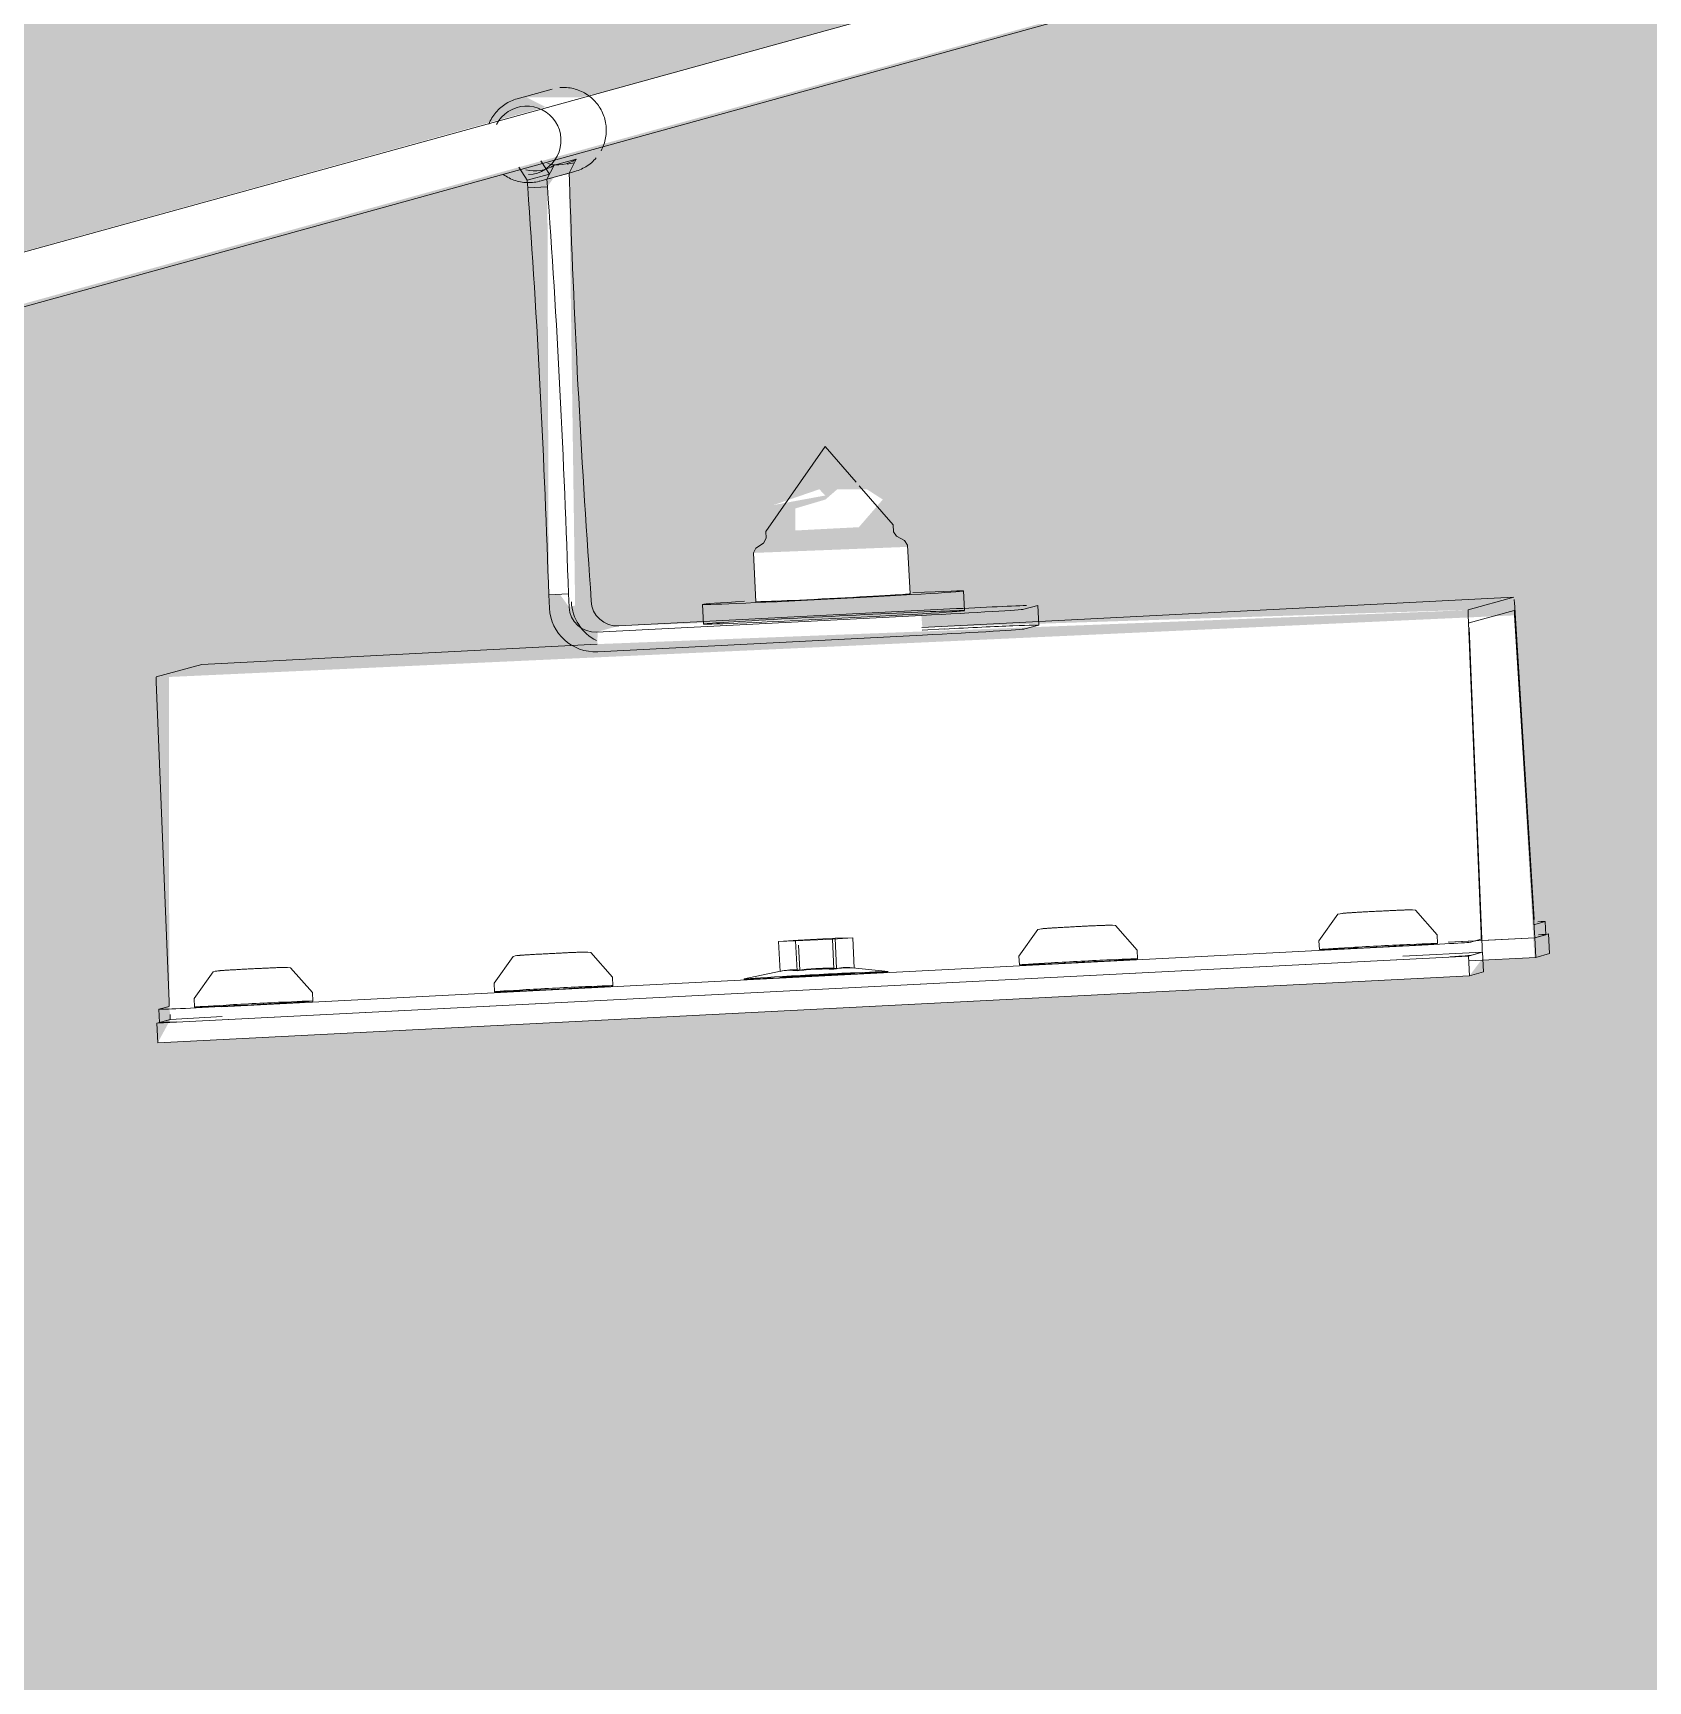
# Model space of a CAD drawing. Header units: millimetres. Extents: x 4237772 to 4686020, y -673 to 29459.
# Drawn here: x 4294661.7 to 4294907.4, y 10675.6 to 10926.2 of the extents above; entities that cross this region are included whole.
import ezdxf

# ---------------------------------------------------------------- set-up
doc = ezdxf.new("R2010")
doc.units = ezdxf.units.MM
doc.layers.add('A-ROOF-PATT', color=132, linetype='Continuous', lineweight=5)
doc.layers.add('Q-SPCQ', color=91, linetype='Continuous', lineweight=5)

# ---------------------------------------------------------------- blocks, each defined once
blk = doc.blocks.new('Static Line_Sayfa_Metal Deck_Pan Mount - Up to 15 _ pitch - Max 2 Users-1848369-SECTION - GRIDS C4-C5')
at = {"layer": 'Q-SPCQ'}
for p, q in [((4295948.37, 11248.74), (4293287.07, 10513.51)), ((4293289.2, 10505.8), (4295950.5, 11241.03)), ((4294740.68, 10917.69), (4294735.36, 10916.22)), ((4294742.08, 10917.91), (4294741.82, 10917.9)), ((4294735.61, 10905.82), (4294736.9, 10903.83)), ((4294740.25, 10904.76), (4294738.96, 10906.75)), ((4294739.89, 10903.98), (4294740.97, 10906.1)), ((4294740.97, 10906.1), (4294744.33, 10907.02)), ((4294744.33, 10907.02), (4294743.25, 10904.91)), ((4294736.9, 10903.83), (4294740.25, 10904.76)), ((4294736.9, 10903.83), (4294736.96, 10902.66)), ((4294738.82, 10903.69), (4294744.14, 10905.16)), ((4294739.89, 10903.98), (4294743.25, 10904.91)), ((4294739.95, 10902.81), (4294739.89, 10903.98)), ((4294743.25, 10904.91), (4294743.31, 10903.74)), ((4294736.96, 10902.66), (4294739.95, 10902.81)), ((4294773.16, 10850.4), (4294782.21, 10863.3)), ((4294786.9, 10857.89), (4294782.21, 10863.3)), ((4294792.54, 10851.4), (4294787.38, 10857.33)), ((4294792.59, 10850.37), (4294792.54, 10851.4)), ((4294772.84, 10848.64), (4294771.65, 10847.87)), ((4294773.21, 10849.37), (4294772.84, 10848.64)), ((4294773.16, 10850.4), (4294773.21, 10849.37)), ((4294792.59, 10850.37), (4294793.04, 10849.68)), ((4294794.29, 10849.04), (4294793.04, 10849.68)), ((4294794.74, 10848.34), (4294794.29, 10849.04)), ((4294795.13, 10840.93), (4294794.74, 10848.34)), ((4294771.28, 10847.13), (4294771.65, 10847.87)), ((4294771.28, 10847.13), (4294771.66, 10839.72)), ((4294743.15, 10840.9), (4294740.15, 10840.74)), ((4294740.15, 10840.74), (4294740.26, 10838.75)), ((4294743.25, 10838.9), (4294743.15, 10840.9)), ((4294746.5, 10841.82), (4294746.6, 10839.83)), ((4294803.4, 10838.36), (4294803.24, 10841.35)), ((4294750.8, 10836.04), (4294800.19, 10838.56)), ((4294763.54, 10839.31), (4294763.7, 10836.31)), ((4294886.96, 10840.4), (4294796.93, 10835.8)), ((4294812.43, 10838.57), (4294814.53, 10839.15)), ((4294814.7, 10836.16), (4294814.54, 10839.16)), ((4294886.96, 10840.4), (4294880.01, 10838.48)), ((4294880.17, 10836.5), (4294886.99, 10838.39)), ((4294890.06, 10791.38), (4294887.04, 10839.66)), ((4294796.84, 10837.64), (4294747.45, 10835.11)), ((4294812.59, 10835.58), (4294814.68, 10836.16)), ((4294880, 10837.72), (4294881.98, 10789.14)), ((4294882.14, 10787.16), (4294880.17, 10835.74)), ((4294887.07, 10837.65), (4294890.09, 10789.36)), ((4294747.54, 10833.27), (4294687.4, 10830.19)), ((4294747.6, 10832.11), (4294796.99, 10834.64)), ((4294800.35, 10835.57), (4294796.95, 10835.39)), ((4294680.45, 10828.27), (4294687.4, 10830.19)), ((4294682.42, 10778.94), (4294680.44, 10827.51)), ((4294891.71, 10791.07), (4294890.13, 10790.64)), ((4294891.83, 10789.08), (4294891.72, 10791.08)), ((4294778.09, 10788.24), (4294775.11, 10788.05)), ((4294775.11, 10788.05), (4294777.69, 10788.13)), ((4294775.34, 10783.5), (4294775.11, 10788.05)), ((4294777.69, 10788.13), (4294783.3, 10788.42)), ((4294777.69, 10788.13), (4294777.92, 10783.58)), ((4294783.7, 10788.53), (4294778.09, 10788.24)), ((4294783.3, 10788.42), (4294786.4, 10788.62)), ((4294783.3, 10788.42), (4294783.53, 10783.84)), ((4294786.4, 10788.62), (4294783.7, 10788.53)), ((4294783.7, 10788.53), (4294783.94, 10783.95)), ((4294786.4, 10788.62), (4294786.64, 10784.01)), ((4294857.32, 10788.13), (4294857.39, 10786.81)), ((4294875.36, 10787.74), (4294875.3, 10789.05)), ((4294890.14, 10788.61), (4294876.99, 10787.94)), ((4294877.18, 10787.96), (4294890.17, 10788.62)), ((4294881.97, 10788.38), (4294880.39, 10787.95)), ((4294892.24, 10789.19), (4294890.14, 10788.61)), ((4294890.14, 10788.61), (4294890.29, 10785.62)), ((4294890.17, 10788.62), (4294891.82, 10789.08)), ((4294892.39, 10786.2), (4294892.24, 10789.19)), ((4294680.52, 10775.63), (4294880.08, 10785.83)), ((4294690.39, 10778.13), (4294870, 10787.32)), ((4294778.13, 10787.5), (4294778.33, 10783.69)), ((4294811.68, 10785.79), (4294811.75, 10784.48)), ((4294829.72, 10785.4), (4294829.66, 10786.72)), ((4294882.17, 10786.41), (4294870.08, 10785.79)), ((4294882.17, 10786.41), (4294880.08, 10785.83)), ((4294880.08, 10785.83), (4294880.23, 10782.84)), ((4294880.12, 10785.1), (4294890.29, 10785.62)), ((4294880.5, 10785.95), (4294882.14, 10786.4)), ((4294882.33, 10783.42), (4294882.17, 10786.41)), ((4294890.29, 10785.62), (4294892.39, 10786.2)), ((4294690.5, 10776.14), (4294870.1, 10785.32)), ((4294775.39, 10783.51), (4294769.86, 10782.34)), ((4294777.97, 10782.71), (4294783.58, 10783)), ((4294783.98, 10783.11), (4294778.37, 10782.82)), ((4294783.58, 10783), (4294786.68, 10783.2)), ((4294786.68, 10783.2), (4294783.98, 10783.11)), ((4294791.79, 10783.47), (4294786.34, 10784.05)), ((4294880.23, 10782.84), (4294882.33, 10783.42)), ((4294680.67, 10772.63), (4294880.23, 10782.84)), ((4294731.86, 10781.71), (4294731.93, 10780.4)), ((4294749.9, 10781.32), (4294749.83, 10782.64)), ((4294778.37, 10782.82), (4294775.38, 10782.62)), ((4294775.38, 10782.62), (4294777.97, 10782.71)), ((4294680.84, 10777.74), (4294682.42, 10778.17)), ((4294686.22, 10779.37), (4294686.29, 10778.06)), ((4294704.26, 10778.99), (4294704.2, 10780.3)), ((4294680.52, 10775.63), (4294682.62, 10776.2)), ((4294680.67, 10772.63), (4294680.52, 10775.63)), ((4294680.83, 10777.73), (4294680.93, 10775.74)), ((4294682.58, 10776.2), (4294680.94, 10775.74)), ((4294690.47, 10776.61), (4294682.62, 10776.2))]:
    blk.add_line(p, q, dxfattribs=at)
at = {"layer": 'Q-SPCQ', "flags": 128}
for points in [[(4294735.36, 10916.22), (4294735.11, 10916.14), (4294734.86, 10916.06), (4294734.62, 10915.97), (4294734.38, 10915.86), (4294734.15, 10915.75), (4294733.92, 10915.63), (4294733.69, 10915.5), (4294733.47, 10915.35), (4294733.26, 10915.21), (4294733.05, 10915.05), (4294732.85, 10914.88), (4294732.66, 10914.71), (4294732.47, 10914.53), (4294732.29, 10914.34), (4294732.12, 10914.14), (4294731.95, 10913.94), (4294731.8, 10913.73), (4294731.65, 10913.52), (4294731.51, 10913.3), (4294731.38, 10913.07), (4294731.26, 10912.84), (4294731.15, 10912.61), (4294731.05, 10912.37)], [(4294748.11, 10908.3), (4294748.23, 10908.53), (4294748.34, 10908.77), (4294748.44, 10909.01), (4294748.54, 10909.25), (4294748.62, 10909.5), (4294748.69, 10909.75), (4294748.75, 10910), (4294748.8, 10910.26), (4294748.85, 10910.51), (4294748.88, 10910.77), (4294748.9, 10911.03), (4294748.91, 10911.29), (4294748.91, 10911.55), (4294748.9, 10911.81), (4294748.88, 10912.07), (4294748.85, 10912.32), (4294748.81, 10912.58), (4294748.75, 10912.83), (4294748.69, 10913.09), (4294748.62, 10913.34), (4294748.54, 10913.58), (4294748.45, 10913.83), (4294748.35, 10914.07), (4294748.24, 10914.3), (4294748.12, 10914.53), (4294747.99, 10914.76), (4294747.85, 10914.98), (4294747.71, 10915.19), (4294747.55, 10915.4), (4294747.39, 10915.6), (4294747.22, 10915.8), (4294747.04, 10915.99), (4294746.85, 10916.17), (4294746.66, 10916.34), (4294746.46, 10916.51), (4294746.25, 10916.66), (4294746.04, 10916.81), (4294745.82, 10916.96), (4294745.6, 10917.09), (4294745.37, 10917.21), (4294745.13, 10917.32), (4294744.9, 10917.43), (4294744.65, 10917.52), (4294744.41, 10917.61), (4294744.16, 10917.68), (4294743.91, 10917.75), (4294743.65, 10917.8), (4294743.4, 10917.85), (4294743.14, 10917.88), (4294742.88, 10917.91), (4294742.62, 10917.92), (4294742.36, 10917.92), (4294742.1, 10917.92), (4294742.08, 10917.91)], [(4294744.14, 10905.16), (4294744.39, 10905.23), (4294744.63, 10905.32), (4294744.88, 10905.41), (4294745.12, 10905.51), (4294745.35, 10905.63), (4294745.58, 10905.75), (4294745.8, 10905.88), (4294746.02, 10906.02), (4294746.24, 10906.17), (4294746.44, 10906.33), (4294746.65, 10906.49), (4294746.84, 10906.67), (4294747.03, 10906.85), (4294747.21, 10907.04), (4294747.38, 10907.23)], [(4294733.24, 10904.71), (4294733.46, 10904.56), (4294733.67, 10904.42), (4294733.9, 10904.29), (4294734.13, 10904.17), (4294734.36, 10904.05), (4294734.6, 10903.95), (4294734.84, 10903.85), (4294735.09, 10903.77), (4294735.34, 10903.69), (4294735.59, 10903.63), (4294735.84, 10903.57), (4294736.1, 10903.53), (4294736.36, 10903.49), (4294736.62, 10903.47), (4294736.88, 10903.46), (4294737.14, 10903.45), (4294737.4, 10903.46), (4294737.42, 10903.46)], [(4294737.42, 10903.46), (4294737.68, 10903.48), (4294737.94, 10903.51), (4294738.2, 10903.55), (4294738.45, 10903.6), (4294738.71, 10903.66), (4294738.82, 10903.69)], [(4294829.66, 10786.72), (4294826.37, 10790.46), (4294825.9, 10790.51), (4294825.72, 10790.52), (4294825.62, 10790.52), (4294825.53, 10790.52), (4294825.46, 10790.52), (4294825.38, 10790.52), (4294825.31, 10790.52), (4294825.23, 10790.52), (4294825.14, 10790.52), (4294825.05, 10790.51), (4294824.96, 10790.51), (4294824.85, 10790.51), (4294824.75, 10790.5), (4294824.63, 10790.5), (4294824.51, 10790.49), (4294824.38, 10790.49), (4294824.25, 10790.48), (4294824.11, 10790.48), (4294823.97, 10790.47), (4294823.82, 10790.47), (4294823.67, 10790.46), (4294823.51, 10790.45), (4294823.35, 10790.44), (4294823.18, 10790.44), (4294823.01, 10790.43), (4294822.83, 10790.42), (4294822.65, 10790.41), (4294822.47, 10790.4), (4294822.28, 10790.4), (4294822.09, 10790.39), (4294821.9, 10790.38), (4294821.71, 10790.37), (4294821.51, 10790.36), (4294821.31, 10790.35), (4294821.12, 10790.34), (4294820.92, 10790.33), (4294820.72, 10790.32), (4294820.51, 10790.31), (4294820.31, 10790.3), (4294820.11, 10790.29), (4294819.91, 10790.28), (4294819.71, 10790.27), (4294819.52, 10790.25), (4294819.32, 10790.24), (4294819.12, 10790.23), (4294818.93, 10790.22), (4294818.74, 10790.21), (4294818.55, 10790.2), (4294818.37, 10790.19), (4294818.19, 10790.18), (4294818.01, 10790.17), (4294817.83, 10790.16), (4294817.66, 10790.15), (4294817.5, 10790.14), (4294817.34, 10790.13), (4294817.18, 10790.12), (4294817.03, 10790.11), (4294816.88, 10790.11), (4294816.74, 10790.1), (4294816.61, 10790.09), (4294816.48, 10790.08), (4294816.36, 10790.07), (4294816.24, 10790.07), (4294816.13, 10790.06), (4294816.02, 10790.05), (4294815.92, 10790.04), (4294815.83, 10790.04), (4294815.74, 10790.03), (4294815.66, 10790.02), (4294815.58, 10790.02), (4294815.51, 10790.01), (4294815.43, 10790), (4294815.35, 10790), (4294815.26, 10789.99), (4294815.13, 10789.97), (4294814.88, 10789.93), (4294814.62, 10789.86)], [(4294857.32, 10788.13), (4294860.21, 10792.18), (4294860.26, 10792.2)], [(4294875.3, 10789.05), (4294872.01, 10792.79), (4294871.54, 10792.85), (4294871.36, 10792.86), (4294871.26, 10792.86), (4294871.17, 10792.86), (4294871.1, 10792.86), (4294871.02, 10792.86), (4294870.95, 10792.85), (4294870.87, 10792.85), (4294870.78, 10792.85), (4294870.69, 10792.85), (4294870.59, 10792.84), (4294870.49, 10792.84), (4294870.38, 10792.84), (4294870.27, 10792.83), (4294870.15, 10792.83), (4294870.02, 10792.82), (4294869.89, 10792.82), (4294869.75, 10792.81), (4294869.61, 10792.81), (4294869.46, 10792.8), (4294869.31, 10792.79), (4294869.15, 10792.79), (4294868.99, 10792.78), (4294868.82, 10792.77), (4294868.65, 10792.76), (4294868.47, 10792.76), (4294868.29, 10792.75), (4294868.11, 10792.74), (4294867.92, 10792.73), (4294867.73, 10792.72), (4294867.54, 10792.71), (4294867.35, 10792.7), (4294867.15, 10792.69), (4294866.95, 10792.68), (4294866.75, 10792.67), (4294866.55, 10792.66), (4294866.35, 10792.65), (4294866.15, 10792.64), (4294865.95, 10792.63), (4294865.75, 10792.62), (4294865.55, 10792.61), (4294865.35, 10792.6), (4294865.15, 10792.59), (4294864.96, 10792.58), (4294864.76, 10792.57), (4294864.57, 10792.56), (4294864.38, 10792.55), (4294864.19, 10792.54), (4294864.01, 10792.53), (4294863.83, 10792.52), (4294863.65, 10792.51), (4294863.47, 10792.5), (4294863.3, 10792.49), (4294863.14, 10792.48), (4294862.98, 10792.47), (4294862.82, 10792.46), (4294862.67, 10792.45), (4294862.52, 10792.44), (4294862.38, 10792.43), (4294862.25, 10792.42), (4294862.12, 10792.42), (4294861.99, 10792.41), (4294861.88, 10792.4), (4294861.76, 10792.39), (4294861.66, 10792.39), (4294861.56, 10792.38), (4294861.47, 10792.37), (4294861.38, 10792.36), (4294861.3, 10792.36), (4294861.22, 10792.35), (4294861.14, 10792.35), (4294861.07, 10792.34), (4294860.99, 10792.33), (4294860.9, 10792.32), (4294860.77, 10792.31), (4294860.52, 10792.26), (4294860.26, 10792.2)], [(4294811.68, 10785.79), (4294814.57, 10789.85), (4294814.62, 10789.86)], [(4294731.86, 10781.71), (4294734.75, 10785.77), (4294734.8, 10785.78)], [(4294749.83, 10782.64), (4294746.54, 10786.37), (4294746.08, 10786.43), (4294745.9, 10786.44), (4294745.79, 10786.44), (4294745.71, 10786.44), (4294745.64, 10786.44), (4294745.56, 10786.44), (4294745.49, 10786.44), (4294745.4, 10786.44), (4294745.32, 10786.43), (4294745.23, 10786.43), (4294745.13, 10786.43), (4294745.03, 10786.42), (4294744.92, 10786.42), (4294744.81, 10786.42), (4294744.69, 10786.41), (4294744.56, 10786.41), (4294744.43, 10786.4), (4294744.29, 10786.39), (4294744.15, 10786.39), (4294744, 10786.38), (4294743.85, 10786.38), (4294743.69, 10786.37), (4294743.52, 10786.36), (4294743.36, 10786.35), (4294743.18, 10786.35), (4294743.01, 10786.34), (4294742.83, 10786.33), (4294742.64, 10786.32), (4294742.46, 10786.31), (4294742.27, 10786.3), (4294742.08, 10786.29), (4294741.88, 10786.28), (4294741.69, 10786.27), (4294741.49, 10786.26), (4294741.29, 10786.25), (4294741.09, 10786.24), (4294740.89, 10786.23), (4294740.69, 10786.22), (4294740.49, 10786.21), (4294740.29, 10786.2), (4294740.09, 10786.19), (4294739.89, 10786.18), (4294739.69, 10786.17), (4294739.5, 10786.16), (4294739.3, 10786.15), (4294739.11, 10786.14), (4294738.92, 10786.13), (4294738.73, 10786.12), (4294738.54, 10786.11), (4294738.36, 10786.1), (4294738.19, 10786.09), (4294738.01, 10786.08), (4294737.84, 10786.07), (4294737.68, 10786.06), (4294737.51, 10786.05), (4294737.36, 10786.04), (4294737.21, 10786.03), (4294737.06, 10786.02), (4294736.92, 10786.01), (4294736.78, 10786.01), (4294736.66, 10786), (4294736.53, 10785.99), (4294736.41, 10785.98), (4294736.3, 10785.97), (4294736.2, 10785.97), (4294736.1, 10785.96), (4294736, 10785.95), (4294735.92, 10785.95), (4294735.83, 10785.94), (4294735.76, 10785.93), (4294735.68, 10785.93), (4294735.61, 10785.92), (4294735.53, 10785.91), (4294735.44, 10785.9), (4294735.31, 10785.89), (4294735.06, 10785.84), (4294734.8, 10785.78)], [(4294686.22, 10779.37), (4294689.11, 10783.43), (4294689.16, 10783.45)], [(4294704.2, 10780.3), (4294700.9, 10784.04), (4294700.44, 10784.1), (4294700.26, 10784.1), (4294700.16, 10784.11), (4294700.07, 10784.11), (4294700, 10784.11), (4294699.92, 10784.1), (4294699.85, 10784.1), (4294699.77, 10784.1), (4294699.68, 10784.1), (4294699.59, 10784.1), (4294699.49, 10784.09), (4294699.39, 10784.09), (4294699.28, 10784.09), (4294699.17, 10784.08), (4294699.05, 10784.08), (4294698.92, 10784.07), (4294698.79, 10784.07), (4294698.65, 10784.06), (4294698.51, 10784.05), (4294698.36, 10784.05), (4294698.21, 10784.04), (4294698.05, 10784.03), (4294697.88, 10784.03), (4294697.72, 10784.02), (4294697.54, 10784.01), (4294697.37, 10784), (4294697.19, 10784), (4294697.01, 10783.99), (4294696.82, 10783.98), (4294696.63, 10783.97), (4294696.44, 10783.96), (4294696.25, 10783.95), (4294696.05, 10783.94), (4294695.85, 10783.93), (4294695.65, 10783.92), (4294695.45, 10783.91), (4294695.25, 10783.9), (4294695.05, 10783.89), (4294694.85, 10783.88), (4294694.65, 10783.87), (4294694.45, 10783.86), (4294694.25, 10783.85), (4294694.05, 10783.84), (4294693.86, 10783.83), (4294693.66, 10783.82), (4294693.47, 10783.81), (4294693.28, 10783.8), (4294693.09, 10783.79), (4294692.91, 10783.77), (4294692.72, 10783.76), (4294692.55, 10783.75), (4294692.37, 10783.74), (4294692.2, 10783.73), (4294692.04, 10783.73), (4294691.88, 10783.72), (4294691.72, 10783.71), (4294691.57, 10783.7), (4294691.42, 10783.69), (4294691.28, 10783.68), (4294691.15, 10783.67), (4294691.02, 10783.66), (4294690.89, 10783.66), (4294690.78, 10783.65), (4294690.66, 10783.64), (4294690.56, 10783.63), (4294690.46, 10783.63), (4294690.37, 10783.62), (4294690.28, 10783.61), (4294690.2, 10783.61), (4294690.12, 10783.6), (4294690.04, 10783.59), (4294689.97, 10783.59), (4294689.89, 10783.58), (4294689.8, 10783.57), (4294689.67, 10783.55), (4294689.42, 10783.51), (4294689.16, 10783.45)]]:
    blk.add_lwpolyline(points, dxfattribs=at)
at = {"layer": 'Q-SPCQ'}
for centre, major_axis, ratio, start_param, end_param in [((4294736.81, 10909.88), (-1.39, 5.03), 0.999054, 6.064948, 7.101546), ((4294736.81, 10909.88), (-1.39, 5.03), 0.999054, 2.923355, 6.064948), ((4294738.05, 10910.56), (-1.42, 5.14), 0.999054, 2.606455, 3.451522), ((4294741.41, 10911.49), (-1.42, 5.14), 0.999054, 2.606455, 3.451522), ((4294742.68, 10911.5), (-1.39, 5.03), 0.999054, 2.923355, 3.141593), ((4294747.54, 10873.51), (-3.58, 69.91), 0.042464, 1.121439, 2.039005), ((4294735.93, 10870.97), (-3.58, 69.91), 0.042464, 4.263032, 5.180598), ((4294738.92, 10871.13), (-3.58, 69.91), 0.042464, 4.263032, 5.180598), ((4294783.39, 10840.33), (19.85, 1.02), 0.009417, 3.099114, 6.240706), ((4294783.39, 10840.33), (11.73, 0.6), 0.009417, 3.099114, 6.240706), ((4294783.39, 10840.33), (19.85, 1.02), 0.009417, 6.240706, 7.195383), ((4294747.24, 10839.1), (-1.86, 6.75), 0.999054, 1.352559, 2.923355), ((4294747.24, 10839.1), (-1.07, 3.86), 0.999054, 1.352559, 2.923355), ((4294750.59, 10840.03), (-1.86, 6.75), 0.999054, 1.352559, 2.399756), ((4294750.59, 10840.03), (-1.07, 3.86), 0.999054, 1.352559, 2.923355), ((4294783.55, 10837.33), (19.85, 1.02), 0.009417, 3.099114, 6.240706), ((4294783.39, 10840.33), (19.85, 1.02), 0.009417, 2.313715, 3.099114), ((4294783.55, 10837.33), (19.85, 1.02), 0.009417, 6.240706, 9.382299), ((4294797.47, 10837.81), (14.98, 0.77), 0.009417, 4.66991, 6.240706), ((4294799.56, 10838.39), (14.98, 0.77), 0.009417, 0.48112, 1.528317), ((4294880.06, 10837.48), (-0.051, 0.999), 0.042464, 0.009426, 1.328063), ((4294887.05, 10837.39), (-0.051, 0.999), 0.042464, 4.973974, 6.283185), ((4294887.01, 10839.4), (-0.051, 0.999), 0.042464, 4.973974, 5.41352), ((4294799.72, 10835.39), (14.98, 0.77), 0.009417, 6.240706, 7.811503), ((4294880.22, 10835.5), (-0.051, 0.999), 0.042464, 0.009426, 0.229199), ((4294797.62, 10834.81), (14.98, 0.77), 0.009417, 4.66991, 6.240706), ((4294680.5, 10827.27), (-0.051, 0.999), 0.042464, 0.229199, 1.328063), ((4294890.08, 10791.64), (-0.051, 0.999), 0.042464, 2.931246, 3.141593), ((4294881.74, 10790.56), (9.99, 0.51), 0.009417, 6.240706, 6.764305), ((4294881.92, 10789.38), (-0.051, 0.999), 0.042464, 3.370791, 4.469655), ((4294890.12, 10789.62), (-0.051, 0.999), 0.042464, 1.832382, 2.931246), ((4294881.84, 10788.57), (9.99, 0.51), 0.009417, 6.240706, 6.764305), ((4294866.38, 10787.28), (8.99, 0.46), 0.009417, 3.099114, 6.240706), ((4294866.38, 10787.28), (8.99, 0.46), 0.009417, 6.240706, 9.382299), ((4294870.42, 10787.44), (9.99, 0.51), 0.009417, 4.66991, 6.240706), ((4294870.52, 10785.44), (9.99, 0.51), 0.009417, 5.455308, 6.240706), ((4294882.09, 10787.4), (-0.051, 0.999), 0.042464, 3.151019, 4.469655), ((4294780.82, 10782.9), (10.99, 0.57), 0.009417, 3.099114, 6.240706), ((4294780.82, 10782.9), (10.99, 0.57), 0.009417, 6.240706, 9.382299), ((4294820.74, 10784.94), (8.99, 0.46), 0.009417, 3.099114, 6.240706), ((4294820.74, 10784.94), (8.99, 0.46), 0.009417, 6.240706, 9.382299), ((4294740.91, 10780.86), (8.99, 0.46), 0.009417, 3.099114, 6.240706), ((4294740.91, 10780.86), (8.99, 0.46), 0.009417, 6.240706, 9.382299), ((4294690.81, 10778.25), (9.99, 0.51), 0.009417, 3.099114, 4.66991), ((4294682.36, 10779.17), (-0.051, 0.999), 0.042464, 3.370791, 4.469655), ((4294695.27, 10778.52), (8.99, 0.46), 0.009417, 3.099114, 6.240706), ((4294695.27, 10778.52), (8.99, 0.46), 0.009417, 6.240706, 9.382299), ((4294690.92, 10776.25), (9.99, 0.51), 0.009417, 3.099114, 3.884512), ((4294682.53, 10777.19), (-0.051, 0.999), 0.042464, 3.151019, 4.469655)]:
    blk.add_ellipse(centre, major_axis=major_axis, ratio=ratio, start_param=start_param, end_param=end_param, dxfattribs=at)
for points in [[(4294775.34, 10783.5), (4294775.83, 10783.61), (4294776.83, 10783.75), (4294777.83, 10783.74), (4294778.33, 10783.69)], [(4294777.92, 10783.58), (4294777.49, 10783.64), (4294776.62, 10783.7), (4294775.77, 10783.59), (4294775.34, 10783.5)], [(4294783.53, 10783.84), (4294782.59, 10783.87), (4294780.72, 10783.87), (4294778.85, 10783.7), (4294777.92, 10783.58)], [(4294778.33, 10783.69), (4294779.26, 10783.81), (4294781.13, 10783.98), (4294783, 10783.99), (4294783.94, 10783.95)], [(4294786.64, 10784.01), (4294786.12, 10784.06), (4294785.08, 10784.08), (4294784.05, 10783.94), (4294783.53, 10783.84)], [(4294783.94, 10783.95), (4294784.38, 10784.04), (4294785.28, 10784.14), (4294786.18, 10784.08), (4294786.64, 10784.01)]]:
    blk.add_open_spline(points, degree=3, dxfattribs=at)

msp = doc.modelspace()

# ---------------------------------------------------------------- hatches: boundary and pattern name
at = {"layer": 'A-ROOF-PATT'}
h = msp.add_hatch(dxfattribs=at)
h.set_pattern_fill('FP_9', color=256, style=0, pattern_type=2)
h.set_pattern_definition([(3.05, (11919.841, -226018.123), (-59.9198678984, -0.0001809275), [])])
h.paths.add_polyline_path([(4278255.68, 9462.05), (4304897.93, 10866.67), (4309082.25, 11183.02), (4312463.32, 11362.94), (4312463.32, 11371.18), (4307185.57, 11099.1), (4306080.21, 11191.54), (4305617.63, 11216.95), (4305509.43, 11211.19), (4305509.43, 11207.58), (4305370.15, 11202.35), (4305322.96, 11202.56), (4305322.96, 11253.77), (4305239.45, 11237.89), (4305233.47, 11233.29), (4305214.31, 11227.35), (4305195.68, 11226.59), (4305108.64, 11228.29), (4305090.65, 11237.89), (4305085.9, 11241.77), (4305077.26, 11254.33), (4305070.89, 11267.69), (4304908.71, 11237.89), (4304902.73, 11233.29), (4304883.58, 11227.35), (4304864.94, 11226.59), (4304777.9, 11228.29), (4304759.91, 11237.89), (4304755.16, 11241.77), (4304747.5, 11251.97), (4304741.64, 11271.56), (4304742.07, 11284.9), (4304743.01, 11290.33), (4304747.65, 11301.59), (4304755.57, 11311.94), (4304766.15, 11320), (4304777.9, 11324.88), (4304790.79, 11326.59), (4304842.4, 11328.79), (4305029.77, 11361.95), (4305029.77, 11503.7), (4300245.6, 11502.07), (4296195.35, 11286.53), (4296200.11, 11243.19), (4296189.61, 11242.7), (4296187.08, 11286.09), (4293584.51, 11149.87), (4293563.14, 11149.13), (4293330.85, 11136.75), (4278258.28, 9462.34)])
h.paths.add_polyline_path([(4292935.79, 10300.91), (4292935.63, 10306.94), (4292958.77, 10313.3), (4292980.53, 10316.43), (4292996.51, 10360.76), (4293017.04, 10366.43), (4293161.46, 10373.82), (4293182.23, 10324.73), (4293225.03, 10326.92), (4293225.03, 10323.88), (4293219.79, 10321.44), (4293219.89, 10319.42), (4293202.08, 10316.74), (4293202.2, 10314.53), (4293157.3, 10312.24), (4293155.83, 10318.34), (4293136.37, 10364.32), (4293017.33, 10357.15), (4293001.43, 10311.97), (4292998.28, 10310.11), (4292996.14, 10307.98), (4292980.57, 10305.41), (4292980.53, 10303.19), (4292978.28, 10303.08)])
h.paths.add_polyline_path([(4293052.75, 10369.96), (4293066.43, 10374.31), (4293066.01, 10382.53), (4293086.92, 10383.11), (4293087.47, 10372.59), (4293066.01, 10370.78)])
h.paths.add_polyline_path([(4293428.42, 10437.46), (4293295.97, 10432.25), (4293296.03, 10434.13), (4293299.23, 10435.01), (4293345.27, 10436.61), (4293345.42, 10434.78), (4293428.43, 10437.46)])
h.paths.add_polyline_path([(4293229.11, 10371.61), (4293231.05, 10375.18), (4293230.86, 10377.44), (4293230.82, 10427.25), (4293435.5, 10436.63), (4293438.52, 10384.58), (4293430.42, 10384.17), (4293428.66, 10381.82), (4293243.98, 10372.37)])
h.paths.add_polyline_path([(4293048.99, 10392.78), (4293044, 10392.53), (4293045.59, 10439.9), (4293050.62, 10439.38), (4293050.58, 10413.73), (4293049.99, 10405.88)])
h.paths.add_polyline_path([(4293049.6, 10372.8), (4293050.58, 10407.95), (4293052.73, 10406.06), (4293053.28, 10373.82), (4293052.75, 10373.67)])
h.paths.add_polyline_path([(4293065.61, 10384.68), (4293070.9, 10390.47), (4293080.55, 10392.1), (4293084.84, 10390.85), (4293084.84, 10386.22), (4293068.39, 10384.81)])
h.paths.add_polyline_path([(4293291.68, 10437.88), (4293289.37, 10439.76), (4293288.58, 10439.72), (4293288.38, 10501.79), (4293290.31, 10503.51), (4293291.68, 10503.89), (4293292.6, 10438.13)])
h.paths.add_polyline_path([(4293670.35, 10504.3), (4293537.9, 10499.09), (4293537.96, 10500.97), (4293541.16, 10501.85), (4293587.2, 10503.45), (4293587.35, 10501.61), (4293670.36, 10504.3)])
h.paths.add_polyline_path([(4293471.03, 10438.44), (4293472.98, 10442.02), (4293472.79, 10444.28), (4293472.74, 10494.09), (4293677.43, 10503.46), (4293680.45, 10451.42), (4293672.35, 10451.01), (4293670.59, 10448.65), (4293491.46, 10439.49)])
h.paths.add_polyline_path([(4293320.1, 10438.71), (4293319.72, 10446.12), (4293343.2, 10446.58), (4293343.55, 10439.91), (4293322.8, 10438.78)])
h.paths.add_polyline_path([(4293322.75, 10453.38), (4293329.75, 10455.8), (4293330.52, 10454.83), (4293322.8, 10453.39)])
h.paths.add_polyline_path([(4293326.09, 10449.53), (4293326.09, 10452.87), (4293330.68, 10454.24), (4293332.49, 10455.8), (4293336.98, 10455.8), (4293339.4, 10454.24), (4293335.77, 10450.03), (4293330.65, 10449.76)])
h.paths.add_polyline_path([(4293533.61, 10504.71), (4293532.96, 10506.68), (4293530.43, 10508.82), (4293530.31, 10568.63), (4293531.32, 10570.09), (4293533.61, 10570.72), (4293534.53, 10504.97)])
h.paths.add_polyline_path([(4293912.28, 10571.13), (4293908.06, 10570.92), (4293779.83, 10565.92), (4293779.89, 10567.8), (4293783.09, 10568.69), (4293829.12, 10570.29), (4293829.28, 10568.45), (4293912.29, 10571.13)])
h.paths.add_polyline_path([(4293712.96, 10505.28), (4293714.9, 10508.86), (4293714.72, 10511.11), (4293714.67, 10560.93), (4293919.36, 10570.3), (4293922.38, 10518.26), (4293738.93, 10506.61)])
h.paths.add_polyline_path([(4293562.03, 10505.54), (4293561.65, 10512.95), (4293585.21, 10511.83), (4293585.48, 10506.74), (4293564.73, 10505.61)])
h.paths.add_polyline_path([(4293287.3, 10505.74), (4293284.33, 10506.97), (4293280.79, 10507.64), (4293280.6, 10511.23), (4293286.91, 10514.54), (4293287.93, 10516.18), (4293293.38, 10515.42), (4293296.29, 10516.05), (4293527.46, 10582.08), (4293527.11, 10582.26), (4293535.3, 10582.26), (4293538.22, 10582.89), (4293771.95, 10647.61), (4293769.04, 10649.1), (4293777.23, 10649.1), (4293780.48, 10649.82), (4294013.88, 10714.44), (4294010.97, 10715.93), (4294019.16, 10715.93), (4294022.41, 10716.66), (4294255.81, 10781.28), (4294252.9, 10782.77), (4294261.09, 10782.77), (4294264.33, 10783.49), (4294497.74, 10848.12), (4294494.83, 10849.61), (4294503.02, 10849.61), (4294506.26, 10850.33), (4294739.67, 10914.96), (4294736.76, 10916.44), (4294744.94, 10916.44), (4294748.19, 10917.17), (4294981.6, 10981.79), (4294978.68, 10983.28), (4294986.87, 10983.28), (4294990.12, 10984), (4295220.82, 11050.01), (4295223.77, 11050.99), (4295228.8, 11050.12), (4295232.05, 11050.84), (4295462.74, 11116.85), (4295465.68, 11117.82), (4295470.73, 11116.96), (4295473.64, 11117.58), (4295704.67, 11183.69), (4295707.61, 11184.66), (4295712.66, 11183.79), (4295715.57, 11184.42), (4295949.22, 11249.18), (4295949.22, 11251.41), (4295954.58, 11250.63), (4295957.6, 11247.06), (4295957.83, 11242.65), (4293291.22, 10507.7), (4293288.97, 10510.45), (4293287.34, 10505.85)])
h.paths.add_polyline_path([(4293564.68, 10520.22), (4293571.68, 10522.64), (4293572.58, 10521.69), (4293569.26, 10521.07)])
h.paths.add_polyline_path([(4293568.01, 10516.37), (4293568.01, 10519.71), (4293572.61, 10521.07), (4293574.41, 10522.64), (4293578.91, 10522.64), (4293581.33, 10521.07), (4293577.69, 10516.86), (4293572.58, 10516.6)])
h.paths.add_polyline_path([(4293775.54, 10571.55), (4293774.88, 10573.52), (4293772.44, 10573.4), (4293772.76, 10627.76), (4293774.26, 10637.21), (4293775.55, 10637.21), (4293776.46, 10571.81)])
h.paths.add_polyline_path([(4294154.21, 10637.97), (4294021.76, 10632.76), (4294021.82, 10634.64), (4294025.02, 10635.52), (4294071.05, 10637.12), (4294071.21, 10635.29), (4294154.21, 10637.97)])
h.paths.add_polyline_path([(4293954.89, 10572.12), (4293956.83, 10575.69), (4293956.64, 10577.95), (4293956.6, 10627.76), (4294161.29, 10637.14), (4294164.31, 10585.1), (4294156.2, 10584.68), (4294154.45, 10582.33), (4293986.4, 10573.73)])
h.paths.add_polyline_path([(4293803.96, 10572.38), (4293803.57, 10579.79), (4293827.06, 10580.25), (4293827.4, 10573.58), (4293806.66, 10572.45)])
h.paths.add_polyline_path([(4293806.61, 10587.06), (4293813.61, 10589.48), (4293814.51, 10588.53), (4293811.19, 10587.91)])
h.paths.add_polyline_path([(4293809.94, 10583.2), (4293809.94, 10586.55), (4293814.53, 10587.91), (4293816.34, 10589.48), (4293820.84, 10589.48), (4293823.26, 10587.91), (4293819.62, 10583.7), (4293814.51, 10583.44)])
h.paths.add_polyline_path([(4294017.46, 10638.39), (4294016.81, 10640.36), (4294014.37, 10640.23), (4294014.17, 10702.3), (4294015.17, 10703.77), (4294017.46, 10704.4), (4294018.39, 10638.64)])
h.paths.add_polyline_path([(4294396.13, 10704.81), (4294263.68, 10699.6), (4294263.74, 10701.48), (4294266.94, 10702.36), (4294313.06, 10702.44), (4294313.13, 10702.13), (4294396.14, 10704.81)])
h.paths.add_polyline_path([(4294196.82, 10638.96), (4294198.76, 10642.53), (4294198.57, 10644.79), (4294198.53, 10694.6), (4294403.22, 10703.97), (4294406.24, 10651.93), (4294233.87, 10640.85)])
h.paths.add_polyline_path([(4294045.88, 10639.22), (4294045.5, 10646.63), (4294068.99, 10647.09), (4294069.33, 10640.42), (4294048.59, 10639.29)])
h.paths.add_polyline_path([(4294048.53, 10653.89), (4294055.54, 10656.31), (4294056.44, 10655.36), (4294053.12, 10654.75)])
h.paths.add_polyline_path([(4294051.87, 10650.04), (4294051.87, 10653.39), (4294056.46, 10654.75), (4294058.27, 10656.31), (4294062.76, 10656.31), (4294065.19, 10654.75), (4294061.55, 10650.54), (4294056.44, 10650.28)])
h.paths.add_polyline_path([(4294259.39, 10705.23), (4294258, 10707.16), (4294256.3, 10707.07), (4294256.1, 10769.14), (4294257.1, 10770.6), (4294259.39, 10771.23), (4294260.31, 10705.48)])
h.paths.add_polyline_path([(4294638.06, 10771.64), (4294505.61, 10766.43), (4294505.67, 10768.31), (4294508.87, 10769.2), (4294554.91, 10770.8), (4294555.06, 10768.96), (4294638.07, 10771.64)])
h.paths.add_polyline_path([(4294438.75, 10705.79), (4294440.69, 10709.37), (4294440.5, 10711.62), (4294440.46, 10761.44), (4294645.14, 10770.81), (4294648.17, 10718.77), (4294481.35, 10707.97)])
h.paths.add_polyline_path([(4294287.81, 10706.06), (4294287.43, 10713.46), (4294310.89, 10714.39), (4294311.26, 10707.25), (4294290.52, 10706.13)])
h.paths.add_polyline_path([(4294290.46, 10720.73), (4294297.46, 10723.15), (4294298.37, 10722.2), (4294295.05, 10721.58)])
h.paths.add_polyline_path([(4294293.8, 10716.88), (4294293.8, 10720.22), (4294298.39, 10721.58), (4294300.2, 10723.15), (4294304.69, 10723.15), (4294307.11, 10721.58), (4294303.48, 10717.37), (4294298.37, 10717.11)])
h.paths.add_polyline_path([(4294501.32, 10772.06), (4294499.93, 10773.99), (4294498.22, 10773.91), (4294498.59, 10827.51), (4294500.05, 10837.72), (4294501.33, 10837.72), (4294502.24, 10772.32)])
h.paths.add_polyline_path([(4294880, 10838.48), (4294875.77, 10838.26), (4294747.54, 10833.27), (4294747.6, 10835.15), (4294750.8, 10836.04), (4294796.84, 10837.64), (4294796.99, 10835.8), (4294880, 10838.48)])
h.paths.add_polyline_path([(4294680.67, 10772.63), (4294682.62, 10776.2), (4294682.43, 10778.46), (4294682.39, 10828.27), (4294887.07, 10837.65), (4294890.09, 10785.61), (4294881.99, 10785.19), (4294880.23, 10782.84), (4294728.82, 10775.09)])
h.paths.add_polyline_path([(4294529.74, 10772.89), (4294529.36, 10780.3), (4294552.84, 10780.76), (4294553.19, 10774.09), (4294532.44, 10772.96)])
h.paths.add_polyline_path([(4294532.39, 10787.57), (4294539.39, 10789.99), (4294540.16, 10789.01), (4294532.44, 10787.58)])
h.paths.add_polyline_path([(4294535.73, 10783.72), (4294535.73, 10787.06), (4294540.32, 10788.42), (4294542.13, 10789.99), (4294546.62, 10789.99), (4294549.04, 10788.42), (4294545.41, 10784.21), (4294540.3, 10783.95)])
h.paths.add_polyline_path([(4294743.25, 10838.9), (4294741.85, 10840.83), (4294740.15, 10840.74), (4294739.95, 10902.81), (4294740.96, 10904.28), (4294743.25, 10904.91), (4294744.17, 10839.15)])
h.paths.add_polyline_path([(4295121.92, 10905.32), (4294989.47, 10900.11), (4294989.53, 10901.99), (4294992.73, 10902.87), (4295038.76, 10904.47), (4295038.92, 10902.64), (4295121.92, 10905.32)])
h.paths.add_polyline_path([(4294922.6, 10839.47), (4294924.54, 10843.04), (4294924.36, 10845.3), (4294924.31, 10895.11), (4295129, 10904.48), (4295132.02, 10852.44), (4294976.29, 10842.21)])
h.paths.add_polyline_path([(4294771.67, 10839.73), (4294771.29, 10847.14), (4294794.75, 10848.06), (4294795.12, 10840.93), (4294774.37, 10839.8)])
h.paths.add_polyline_path([(4294774.32, 10854.41), (4294781.32, 10856.82), (4294782.22, 10855.87), (4294778.9, 10855.26)])
h.paths.add_polyline_path([(4294777.66, 10850.55), (4294777.66, 10853.9), (4294782.25, 10855.26), (4294784.05, 10856.82), (4294788.55, 10856.82), (4294790.97, 10855.26), (4294787.33, 10851.05), (4294782.22, 10850.79)])
h.paths.add_polyline_path([(4294985.18, 10905.74), (4294983.78, 10907.67), (4294982.08, 10907.58), (4294981.88, 10969.65), (4294982.89, 10971.11), (4294985.18, 10971.75), (4294986.1, 10905.99)])
h.paths.add_polyline_path([(4295363.85, 10972.15), (4295231.4, 10966.94), (4295231.46, 10968.83), (4295234.66, 10969.71), (4295280.69, 10971.31), (4295280.85, 10969.47), (4295363.85, 10972.15)])
h.paths.add_polyline_path([(4295164.53, 10906.3), (4295166.47, 10909.88), (4295166.29, 10912.13), (4295166.24, 10961.95), (4295370.93, 10971.32), (4295373.95, 10919.28), (4295223.1, 10909.3)])
h.paths.add_polyline_path([(4295013.6, 10906.57), (4295013.21, 10913.97), (4295036.7, 10914.44), (4295037.04, 10907.77), (4295016.3, 10906.64)])
h.paths.add_polyline_path([(4295016.25, 10921.24), (4295023.25, 10923.66), (4295024.02, 10922.69), (4295016.3, 10921.25)])
h.paths.add_polyline_path([(4295019.58, 10917.39), (4295019.58, 10920.73), (4295024.18, 10922.09), (4295025.98, 10923.66), (4295030.48, 10923.66), (4295032.9, 10922.09), (4295029.26, 10917.88), (4295024.15, 10917.62)])
h.paths.add_polyline_path([(4295227.1, 10972.57), (4295225.71, 10974.5), (4295224.01, 10974.42), (4295224.36, 11028.23), (4295224.81, 11037.95), (4295227.11, 11038.44), (4295228.03, 10972.83)])
h.paths.add_polyline_path([(4295605.77, 11038.99), (4295473.33, 11033.78), (4295473.38, 11035.66), (4295476.58, 11036.55), (4295522.66, 11037.4), (4295522.78, 11036.31), (4295605.78, 11038.99)])
h.paths.add_polyline_path([(4295406.46, 10973.14), (4295408.4, 10976.72), (4295408.21, 10978.97), (4295408.17, 11028.78), (4295612.86, 11038.16), (4295615.88, 10986.12), (4295607.77, 10985.7), (4295606.02, 10983.35), (4295465.03, 10976.14)])
h.paths.add_polyline_path([(4295255.52, 10973.4), (4295255.14, 10980.81), (4295278.6, 10981.74), (4295278.97, 10974.6), (4295258.23, 10973.47)])
h.paths.add_polyline_path([(4295258.18, 10988.08), (4295265.18, 10990.5), (4295266.08, 10989.55), (4295262.76, 10988.93)])
h.paths.add_polyline_path([(4295261.51, 10984.23), (4295261.51, 10987.57), (4295266.1, 10988.93), (4295267.91, 10990.5), (4295272.4, 10990.5), (4295274.83, 10988.93), (4295271.19, 10984.72), (4295266.08, 10984.46)])
h.paths.add_polyline_path([(4295469.03, 11039.41), (4295467.64, 11041.34), (4295465.94, 11041.25), (4295465.74, 11103.32), (4295466.74, 11104.79), (4295469.03, 11105.42), (4295471.24, 11040.02)])
h.paths.add_polyline_path([(4295847.71, 11105.83), (4295843.49, 11105.61), (4295715.25, 11100.62), (4295715.31, 11102.5), (4295718.71, 11103.39), (4295764.55, 11104.98), (4295764.7, 11103.15), (4295847.72, 11105.83)])
h.paths.add_polyline_path([(4295648.39, 11039.98), (4295650.33, 11043.55), (4295650.14, 11045.81), (4295650.1, 11095.62), (4295854.79, 11105), (4295857.81, 11052.95), (4295849.7, 11052.54), (4295847.95, 11050.18), (4295706.96, 11042.97)])
h.paths.add_polyline_path([(4295497.45, 11040.24), (4295497.07, 11047.65), (4295520.53, 11048.58), (4295520.9, 11041.44), (4295500.16, 11040.31)])
h.paths.add_polyline_path([(4295500.1, 11054.92), (4295507.11, 11057.33), (4295508.01, 11056.38), (4295504.69, 11055.77)])
h.paths.add_polyline_path([(4295503.44, 11051.06), (4295503.44, 11054.41), (4295508.03, 11055.77), (4295509.84, 11057.33), (4295514.33, 11057.33), (4295516.75, 11055.77), (4295513.12, 11051.56), (4295508.01, 11051.3)])
h.paths.add_polyline_path([(4295710.96, 11106.25), (4295709.57, 11108.18), (4295707.86, 11108.09), (4295707.67, 11170.16), (4295708.67, 11171.62), (4295710.96, 11172.26), (4295711.88, 11106.5)])
h.paths.add_polyline_path([(4295890.31, 11106.81), (4295892.26, 11110.39), (4295892.07, 11112.64), (4295892.03, 11162.46), (4295957.18, 11167.45), (4295957.24, 11169.34), (4295966.18, 11170.5), (4296006.48, 11171.82), (4296006.63, 11169.98), (4296080.7, 11175.82), (4296103.69, 11182.17), (4296125.6, 11185.31), (4296141.21, 11229.54), (4296162.1, 11235.31), (4296198.07, 11238.91), (4296211.52, 11242.7), (4296213.33, 11251.52), (4296231.93, 11253.05), (4296232.53, 11241.47), (4296244.71, 11241.24), (4296244.97, 11239.55), (4296306.52, 11242.7), (4296327.29, 11193.61), (4296370.1, 11195.8), (4296370.1, 11192.76), (4296364.92, 11189), (4296364.96, 11188.3), (4296347.14, 11185.88), (4296347.26, 11183.41), (4296302.36, 11181.12), (4296300.9, 11187.22), (4296281.44, 11233.2), (4296162.39, 11226.03), (4296146.49, 11180.85), (4296143.41, 11177.67), (4296141.21, 11176.86), (4296125.63, 11174.55), (4296125.6, 11172.07), (4296096.84, 11169.79), (4296099.73, 11119.79), (4295904.91, 11107.56)])
h.paths.add_polyline_path([(4295739.38, 11107.08), (4295739, 11114.48), (4295762.46, 11115.41), (4295762.83, 11108.28), (4295742.08, 11107.15)])
h.paths.add_polyline_path([(4296091.63, 11113.34), (4296091.62, 11113.34), (4296091.62, 11119.38)])
h.paths.add_polyline_path([(4295742.03, 11121.75), (4295747.81, 11125.46), (4295749.94, 11123.22), (4295746.62, 11122.6)])
h.paths.add_polyline_path([(4295745.37, 11117.9), (4295745.37, 11121.24), (4295749.96, 11122.6), (4295750.23, 11123.37), (4295754.26, 11125.46), (4295758.68, 11122.6), (4295755.05, 11118.4), (4295749.94, 11118.13)])
h.paths.add_polyline_path([(4295952.89, 11173.08), (4295950.6, 11174.97), (4295949.79, 11174.93), (4295949.79, 11234.05), (4295951.6, 11238.74), (4295952.93, 11237.89), (4295953.23, 11173.18), (4295952.99, 11173.11)])
h.paths.add_polyline_path([(4295981.31, 11173.91), (4295980.93, 11181.32), (4296004.41, 11181.79), (4296004.76, 11175.11), (4295984.01, 11173.98)])
h.paths.add_polyline_path([(4295983.96, 11188.59), (4295989.35, 11192.7), (4295991.73, 11190.03), (4295984.01, 11188.6)])
h.paths.add_polyline_path([(4295987.3, 11184.74), (4295987.3, 11188.08), (4295991.89, 11189.44), (4295992.16, 11190.21), (4295996.19, 11192.3), (4296000.61, 11189.44), (4295996.98, 11185.23), (4295991.86, 11184.97)])
h.paths.add_polyline_path([(4296210.67, 11253.56), (4296215.39, 11259.5), (4296224.69, 11260.98), (4296229.91, 11258.55), (4296229.91, 11255.1), (4296212.87, 11253.66)])
h.paths.add_polyline_path([(4305155.14, 11326.59), (4305173.14, 11328.79), (4305322.96, 11356.33), (4305322.96, 11503.7), (4305129.39, 11503.7), (4305129.39, 11326.59), (4305153.5, 11326.59)])

# ---------------------------------------------------------------- block references
at = {"layer": 'Q-SPCQ'}
msp.add_blockref('Static Line_Sayfa_Metal Deck_Pan Mount - Up to 15 _ pitch - Max 2 Users-1848369-SECTION - GRIDS C4-C5', (0, 0), dxfattribs=at)

doc.saveas('drawing.dxf')
